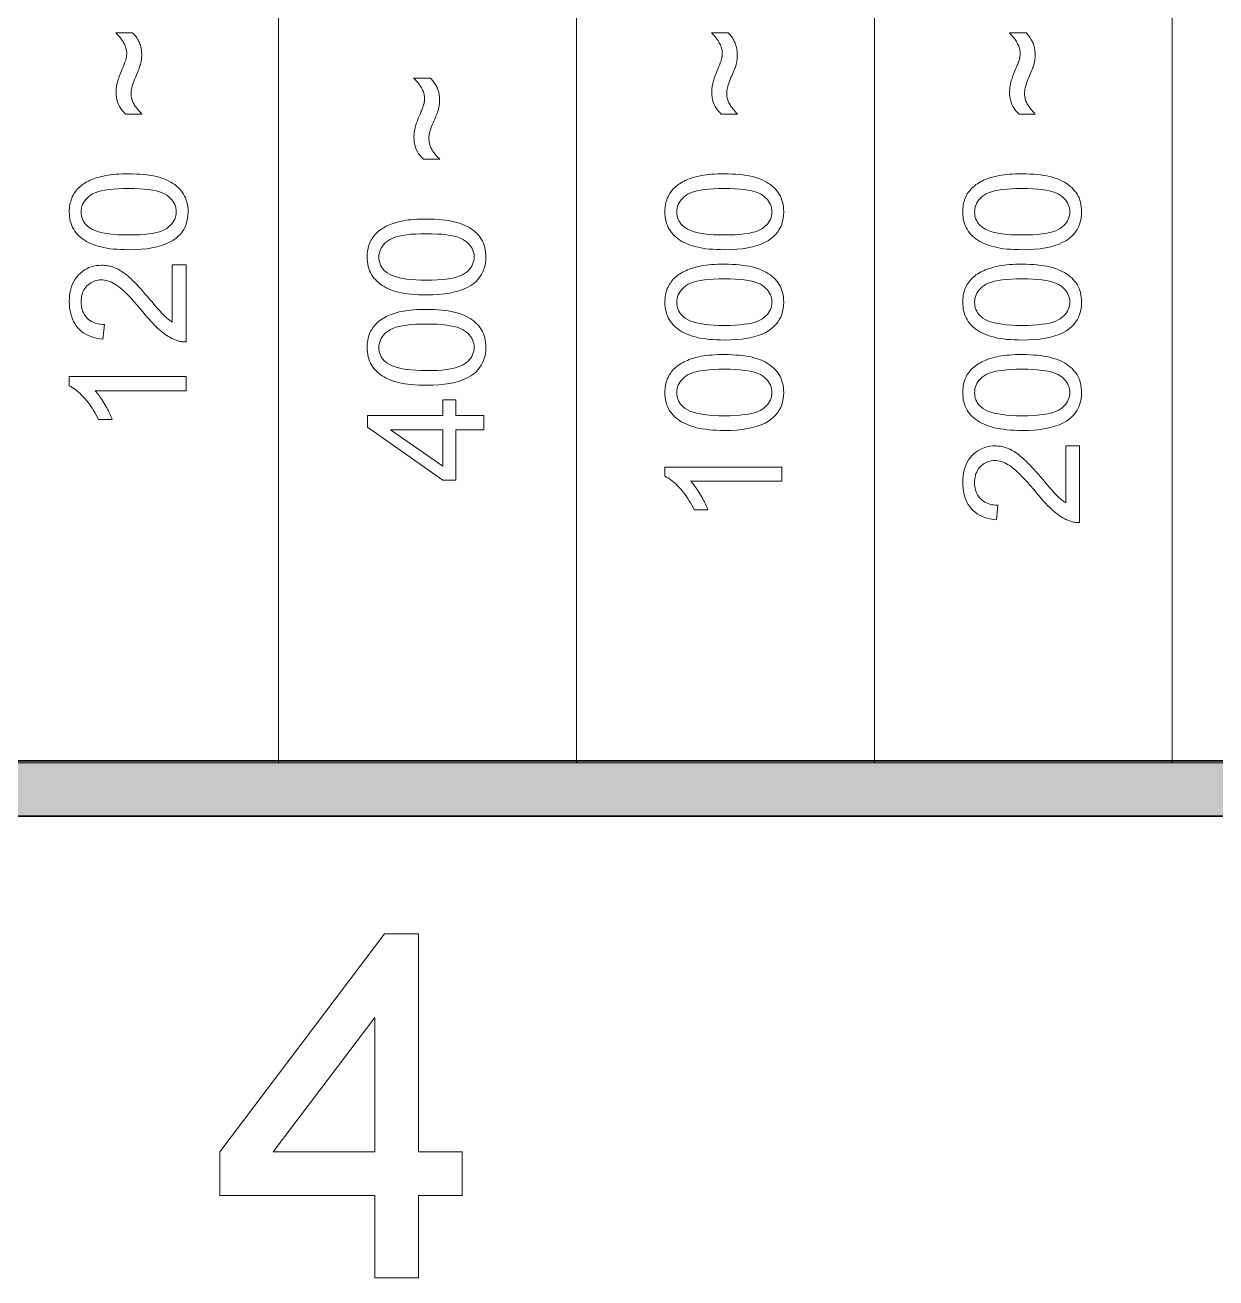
# Model space of a CAD drawing. Extents: x 23 to 417, y 3 to 294.
# Drawn here: x 192.73 to 202.97, y 5.79 to 16.56 of the extents above; entities that cross this region are included whole.
import ezdxf

# ---------------------------------------------------------------- set-up
doc = ezdxf.new("R2010")
doc.units = 0

msp = doc.modelspace()

# ---------------------------------------------------------------- linework, layer by layer
at = {"color": 7, "lineweight": 13}
for p, q in [((194.913, 10.22), (194.913, 50.22)), ((197.474, 10.22), (197.474, 50.22)), ((200.035, 10.22), (200.035, 50.22)), ((202.595, 10.22), (202.595, 50.22)), ((176.428, 10.22), (230.763, 10.22))]:
    msp.add_line(p, q, dxfattribs=at)
at = {"color": 7, "lineweight": 35}
for p, q in [((30.237, 10.238), (409.763, 10.238)), ((410.237, 9.762), (29.763, 9.762))]:
    msp.add_line(p, q, dxfattribs=at)
at = {"color": 7, "lineweight": 13}
for points in [[(193.737, 15.8), (193.597, 15.8), (193.582, 15.815), (193.568, 15.831), (193.556, 15.847), (193.545, 15.865), (193.536, 15.883), (193.529, 15.903), (193.523, 15.923), (193.519, 15.944), (193.516, 15.966), (193.516, 15.989), (193.516, 15.998), (193.516, 16.006), (193.517, 16.014), (193.517, 16.023), (193.518, 16.031), (193.52, 16.04), (193.521, 16.049), (193.523, 16.058), (193.525, 16.066), (193.527, 16.075), (193.53, 16.085), (193.533, 16.095), (193.537, 16.106), (193.541, 16.117), (193.545, 16.13), (193.55, 16.143), (193.556, 16.157), (193.562, 16.172), (193.568, 16.187), (193.575, 16.204), (193.579, 16.213), (193.582, 16.221), (193.585, 16.23), (193.588, 16.237), (193.591, 16.245), (193.594, 16.252), (193.596, 16.258), (193.598, 16.264), (193.599, 16.269), (193.601, 16.274), (193.602, 16.279), (193.603, 16.284), (193.604, 16.288), (193.605, 16.293), (193.605, 16.298), (193.606, 16.303), (193.606, 16.307), (193.607, 16.312), (193.607, 16.317), (193.607, 16.322), (193.607, 16.331), (193.606, 16.339), (193.605, 16.348), (193.603, 16.358), (193.6, 16.367), (193.597, 16.376), (193.594, 16.385), (193.59, 16.395), (193.585, 16.404), (193.58, 16.413), (193.575, 16.423), (193.569, 16.432), (193.563, 16.441), (193.557, 16.45), (193.55, 16.458), (193.543, 16.466), (193.536, 16.475), (193.529, 16.482), (193.521, 16.49), (193.513, 16.498), (193.658, 16.498), (193.666, 16.489), (193.674, 16.48), (193.681, 16.471), (193.687, 16.463), (193.693, 16.454), (193.699, 16.445), (193.704, 16.436), (193.709, 16.427), (193.714, 16.418), (193.717, 16.409), (193.721, 16.4), (193.724, 16.391), (193.727, 16.381), (193.729, 16.372), (193.731, 16.362), (193.733, 16.352), (193.734, 16.341), (193.735, 16.331), (193.736, 16.32), (193.736, 16.309), (193.736, 16.301), (193.735, 16.292), (193.735, 16.284), (193.734, 16.277), (193.733, 16.269), (193.732, 16.261), (193.731, 16.253), (193.73, 16.246), (193.728, 16.238), (193.726, 16.231), (193.724, 16.223), (193.721, 16.214), (193.718, 16.204), (193.714, 16.194), (193.71, 16.182), (193.705, 16.17), (193.7, 16.157), (193.694, 16.143), (193.688, 16.128), (193.681, 16.113), (193.674, 16.097), (193.668, 16.081), (193.662, 16.066), (193.657, 16.052), (193.653, 16.038), (193.65, 16.025), (193.648, 16.013), (193.646, 16), (193.645, 15.989), (193.644, 15.978), (193.645, 15.969), (193.645, 15.961), (193.646, 15.952), (193.647, 15.944), (193.649, 15.935), (193.651, 15.927), (193.654, 15.919), (193.656, 15.911), (193.66, 15.903), (193.663, 15.896), (193.667, 15.888), (193.672, 15.879), (193.678, 15.871), (193.684, 15.862), (193.691, 15.852), (193.699, 15.843), (193.707, 15.832), (193.717, 15.822), (193.727, 15.811)], [(198.859, 15.8), (198.719, 15.8), (198.703, 15.815), (198.689, 15.831), (198.677, 15.847), (198.666, 15.865), (198.657, 15.883), (198.65, 15.903), (198.644, 15.923), (198.64, 15.944), (198.638, 15.966), (198.637, 15.989), (198.637, 15.998), (198.637, 16.006), (198.638, 16.014), (198.639, 16.023), (198.64, 16.031), (198.641, 16.04), (198.643, 16.049), (198.645, 16.058), (198.647, 16.066), (198.649, 16.075), (198.651, 16.085), (198.655, 16.095), (198.658, 16.106), (198.662, 16.117), (198.667, 16.13), (198.672, 16.143), (198.677, 16.157), (198.683, 16.172), (198.689, 16.187), (198.696, 16.204), (198.7, 16.213), (198.704, 16.221), (198.707, 16.23), (198.71, 16.237), (198.713, 16.245), (198.715, 16.252), (198.717, 16.258), (198.719, 16.264), (198.721, 16.269), (198.722, 16.274), (198.723, 16.279), (198.724, 16.284), (198.725, 16.288), (198.726, 16.293), (198.727, 16.298), (198.727, 16.303), (198.728, 16.307), (198.728, 16.312), (198.728, 16.317), (198.728, 16.322), (198.728, 16.331), (198.727, 16.339), (198.726, 16.348), (198.724, 16.358), (198.722, 16.367), (198.719, 16.376), (198.715, 16.385), (198.711, 16.395), (198.707, 16.404), (198.702, 16.413), (198.696, 16.423), (198.691, 16.432), (198.685, 16.441), (198.678, 16.45), (198.672, 16.458), (198.665, 16.466), (198.658, 16.475), (198.65, 16.482), (198.643, 16.49), (198.635, 16.498), (198.779, 16.498), (198.787, 16.489), (198.795, 16.48), (198.802, 16.471), (198.809, 16.463), (198.815, 16.454), (198.82, 16.445), (198.826, 16.436), (198.831, 16.427), (198.835, 16.418), (198.839, 16.409), (198.842, 16.4), (198.845, 16.391), (198.848, 16.381), (198.851, 16.372), (198.853, 16.362), (198.854, 16.352), (198.856, 16.341), (198.857, 16.331), (198.857, 16.32), (198.857, 16.309), (198.857, 16.301), (198.857, 16.292), (198.856, 16.284), (198.856, 16.277), (198.855, 16.269), (198.854, 16.261), (198.853, 16.253), (198.851, 16.246), (198.85, 16.238), (198.848, 16.231), (198.846, 16.223), (198.843, 16.214), (198.84, 16.204), (198.836, 16.194), (198.831, 16.182), (198.827, 16.17), (198.821, 16.157), (198.815, 16.143), (198.809, 16.128), (198.802, 16.113), (198.795, 16.097), (198.789, 16.081), (198.784, 16.066), (198.779, 16.052), (198.775, 16.038), (198.772, 16.025), (198.769, 16.013), (198.767, 16), (198.766, 15.989), (198.766, 15.978), (198.766, 15.969), (198.767, 15.961), (198.768, 15.952), (198.769, 15.944), (198.771, 15.935), (198.773, 15.927), (198.775, 15.919), (198.778, 15.911), (198.781, 15.903), (198.785, 15.896), (198.789, 15.888), (198.794, 15.879), (198.799, 15.871), (198.805, 15.862), (198.812, 15.852), (198.82, 15.843), (198.829, 15.832), (198.838, 15.822), (198.848, 15.811)], [(201.419, 15.8), (201.279, 15.8), (201.264, 15.815), (201.25, 15.831), (201.238, 15.847), (201.227, 15.865), (201.218, 15.883), (201.211, 15.903), (201.205, 15.923), (201.201, 15.944), (201.198, 15.966), (201.198, 15.989), (201.198, 15.998), (201.198, 16.006), (201.199, 16.014), (201.2, 16.023), (201.201, 16.031), (201.202, 16.04), (201.203, 16.049), (201.205, 16.058), (201.207, 16.066), (201.21, 16.075), (201.212, 16.085), (201.215, 16.095), (201.219, 16.106), (201.223, 16.117), (201.227, 16.13), (201.232, 16.143), (201.238, 16.157), (201.244, 16.172), (201.25, 16.187), (201.257, 16.204), (201.261, 16.213), (201.264, 16.221), (201.268, 16.23), (201.271, 16.237), (201.273, 16.245), (201.276, 16.252), (201.278, 16.258), (201.28, 16.264), (201.282, 16.269), (201.283, 16.274), (201.284, 16.279), (201.285, 16.284), (201.286, 16.288), (201.287, 16.293), (201.287, 16.298), (201.288, 16.303), (201.288, 16.307), (201.289, 16.312), (201.289, 16.317), (201.289, 16.322), (201.289, 16.331), (201.288, 16.339), (201.287, 16.348), (201.285, 16.358), (201.282, 16.367), (201.279, 16.376), (201.276, 16.385), (201.272, 16.395), (201.267, 16.404), (201.262, 16.413), (201.257, 16.423), (201.251, 16.432), (201.245, 16.441), (201.239, 16.45), (201.232, 16.458), (201.226, 16.466), (201.218, 16.475), (201.211, 16.482), (201.203, 16.49), (201.196, 16.498), (201.34, 16.498), (201.348, 16.489), (201.356, 16.48), (201.363, 16.471), (201.369, 16.463), (201.375, 16.454), (201.381, 16.445), (201.386, 16.436), (201.391, 16.427), (201.396, 16.418), (201.4, 16.409), (201.403, 16.4), (201.406, 16.391), (201.409, 16.381), (201.411, 16.372), (201.413, 16.362), (201.415, 16.352), (201.416, 16.341), (201.417, 16.331), (201.418, 16.32), (201.418, 16.309), (201.418, 16.301), (201.418, 16.292), (201.417, 16.284), (201.416, 16.277), (201.416, 16.269), (201.415, 16.261), (201.413, 16.253), (201.412, 16.246), (201.41, 16.238), (201.408, 16.231), (201.406, 16.223), (201.404, 16.214), (201.4, 16.204), (201.396, 16.194), (201.392, 16.182), (201.387, 16.17), (201.382, 16.157), (201.376, 16.143), (201.37, 16.128), (201.363, 16.113), (201.356, 16.097), (201.35, 16.081), (201.344, 16.066), (201.34, 16.052), (201.336, 16.038), (201.332, 16.025), (201.33, 16.013), (201.328, 16), (201.327, 15.989), (201.327, 15.978), (201.327, 15.969), (201.327, 15.961), (201.328, 15.952), (201.33, 15.944), (201.331, 15.935), (201.333, 15.927), (201.336, 15.919), (201.339, 15.911), (201.342, 15.903), (201.345, 15.896), (201.349, 15.888), (201.354, 15.879), (201.36, 15.871), (201.366, 15.862), (201.373, 15.852), (201.381, 15.843), (201.389, 15.832), (201.399, 15.822), (201.409, 15.811)], [(196.298, 15.411), (196.158, 15.411), (196.143, 15.426), (196.129, 15.442), (196.116, 15.459), (196.106, 15.476), (196.097, 15.495), (196.089, 15.514), (196.084, 15.535), (196.079, 15.556), (196.077, 15.578), (196.076, 15.601), (196.076, 15.609), (196.077, 15.617), (196.077, 15.626), (196.078, 15.634), (196.079, 15.643), (196.081, 15.652), (196.082, 15.66), (196.084, 15.669), (196.086, 15.678), (196.088, 15.687), (196.091, 15.696), (196.094, 15.706), (196.097, 15.717), (196.101, 15.729), (196.106, 15.741), (196.111, 15.755), (196.116, 15.769), (196.122, 15.783), (196.129, 15.799), (196.136, 15.815), (196.139, 15.824), (196.143, 15.833), (196.146, 15.841), (196.149, 15.849), (196.152, 15.856), (196.154, 15.863), (196.157, 15.869), (196.158, 15.875), (196.16, 15.881), (196.161, 15.886), (196.163, 15.89), (196.164, 15.895), (196.165, 15.9), (196.165, 15.905), (196.166, 15.909), (196.167, 15.914), (196.167, 15.919), (196.167, 15.924), (196.168, 15.928), (196.168, 15.933), (196.167, 15.942), (196.167, 15.951), (196.165, 15.96), (196.163, 15.969), (196.161, 15.978), (196.158, 15.987), (196.155, 15.997), (196.151, 16.006), (196.146, 16.015), (196.141, 16.025), (196.136, 16.034), (196.13, 16.043), (196.124, 16.052), (196.118, 16.061), (196.111, 16.07), (196.104, 16.078), (196.097, 16.086), (196.09, 16.094), (196.082, 16.102), (196.074, 16.109), (196.219, 16.109), (196.227, 16.1), (196.234, 16.092), (196.241, 16.083), (196.248, 16.074), (196.254, 16.065), (196.26, 16.056), (196.265, 16.048), (196.27, 16.039), (196.274, 16.03), (196.278, 16.021), (196.282, 16.012), (196.285, 16.002), (196.288, 15.993), (196.29, 15.983), (196.292, 15.973), (196.294, 15.963), (196.295, 15.953), (196.296, 15.942), (196.296, 15.931), (196.297, 15.92), (196.296, 15.912), (196.296, 15.904), (196.296, 15.896), (196.295, 15.888), (196.294, 15.88), (196.293, 15.872), (196.292, 15.865), (196.29, 15.857), (196.289, 15.85), (196.287, 15.842), (196.285, 15.834), (196.282, 15.825), (196.279, 15.816), (196.275, 15.805), (196.271, 15.794), (196.266, 15.782), (196.261, 15.769), (196.255, 15.755), (196.248, 15.74), (196.241, 15.724), (196.234, 15.708), (196.228, 15.693), (196.223, 15.678), (196.218, 15.664), (196.214, 15.65), (196.211, 15.637), (196.208, 15.624), (196.207, 15.612), (196.205, 15.6), (196.205, 15.589), (196.205, 15.581), (196.206, 15.572), (196.207, 15.564), (196.208, 15.555), (196.21, 15.547), (196.212, 15.539), (196.214, 15.531), (196.217, 15.523), (196.22, 15.515), (196.224, 15.507), (196.228, 15.499), (196.233, 15.491), (196.238, 15.482), (196.245, 15.473), (196.252, 15.464), (196.26, 15.454), (196.268, 15.444), (196.277, 15.433), (196.287, 15.423)], [(193.624, 14.633), (193.589, 14.634), (193.556, 14.635), (193.524, 14.637), (193.493, 14.639), (193.464, 14.642), (193.436, 14.646), (193.41, 14.651), (193.385, 14.657), (193.361, 14.663), (193.338, 14.67), (193.317, 14.677), (193.297, 14.686), (193.278, 14.695), (193.26, 14.705), (193.243, 14.715), (193.227, 14.726), (193.211, 14.738), (193.197, 14.751), (193.184, 14.764), (193.172, 14.778), (193.161, 14.793), (193.151, 14.809), (193.142, 14.825), (193.134, 14.842), (193.128, 14.86), (193.122, 14.878), (193.118, 14.897), (193.115, 14.917), (193.114, 14.938), (193.113, 14.959), (193.113, 14.975), (193.114, 14.991), (193.116, 15.006), (193.118, 15.021), (193.121, 15.035), (193.125, 15.049), (193.129, 15.062), (193.134, 15.076), (193.139, 15.088), (193.145, 15.101), (193.152, 15.113), (193.16, 15.124), (193.167, 15.135), (193.176, 15.146), (193.185, 15.156), (193.195, 15.166), (193.205, 15.175), (193.216, 15.184), (193.227, 15.193), (193.239, 15.201), (193.251, 15.209), (193.264, 15.216), (193.278, 15.223), (193.292, 15.23), (193.307, 15.236), (193.322, 15.242), (193.337, 15.248), (193.354, 15.253), (193.37, 15.258), (193.388, 15.263), (193.406, 15.267), (193.425, 15.271), (193.446, 15.274), (193.467, 15.277), (193.491, 15.28), (193.515, 15.282), (193.54, 15.283), (193.567, 15.285), (193.595, 15.285), (193.624, 15.285), (193.658, 15.285), (193.692, 15.284), (193.723, 15.282), (193.754, 15.28), (193.783, 15.276), (193.811, 15.272), (193.837, 15.268), (193.862, 15.262), (193.886, 15.256), (193.908, 15.249), (193.929, 15.242), (193.949, 15.233), (193.969, 15.224), (193.987, 15.215), (194.004, 15.204), (194.02, 15.193), (194.035, 15.181), (194.05, 15.169), (194.063, 15.155), (194.075, 15.141), (194.086, 15.126), (194.096, 15.111), (194.105, 15.095), (194.113, 15.078), (194.119, 15.06), (194.125, 15.041), (194.129, 15.022), (194.132, 15.002), (194.134, 14.981), (194.134, 14.959), (194.133, 14.931), (194.13, 14.904), (194.125, 14.878), (194.118, 14.854), (194.108, 14.83), (194.097, 14.808), (194.083, 14.787), (194.068, 14.768), (194.05, 14.749), (194.031, 14.732), (194.004, 14.713), (193.974, 14.697), (193.941, 14.682), (193.906, 14.669), (193.866, 14.658), (193.824, 14.649), (193.779, 14.642), (193.73, 14.637), (193.679, 14.634)], [(198.745, 14.633), (198.711, 14.634), (198.677, 14.635), (198.645, 14.637), (198.615, 14.639), (198.585, 14.642), (198.557, 14.646), (198.531, 14.651), (198.506, 14.657), (198.482, 14.663), (198.46, 14.67), (198.439, 14.677), (198.419, 14.686), (198.399, 14.695), (198.381, 14.705), (198.364, 14.715), (198.348, 14.726), (198.333, 14.738), (198.319, 14.751), (198.305, 14.764), (198.293, 14.778), (198.282, 14.793), (198.272, 14.809), (198.263, 14.825), (198.256, 14.842), (198.249, 14.86), (198.244, 14.878), (198.24, 14.897), (198.237, 14.917), (198.235, 14.938), (198.234, 14.959), (198.235, 14.975), (198.236, 14.991), (198.237, 15.006), (198.24, 15.021), (198.243, 15.035), (198.246, 15.049), (198.25, 15.062), (198.255, 15.076), (198.261, 15.088), (198.267, 15.101), (198.274, 15.113), (198.281, 15.124), (198.289, 15.135), (198.297, 15.146), (198.306, 15.156), (198.316, 15.166), (198.326, 15.175), (198.337, 15.184), (198.348, 15.193), (198.36, 15.201), (198.373, 15.209), (198.386, 15.216), (198.399, 15.223), (198.413, 15.23), (198.428, 15.236), (198.443, 15.242), (198.459, 15.248), (198.475, 15.253), (198.492, 15.258), (198.509, 15.263), (198.527, 15.267), (198.547, 15.271), (198.567, 15.274), (198.589, 15.277), (198.612, 15.28), (198.636, 15.282), (198.662, 15.283), (198.688, 15.285), (198.716, 15.285), (198.745, 15.285), (198.78, 15.285), (198.813, 15.284), (198.845, 15.282), (198.875, 15.28), (198.904, 15.276), (198.932, 15.272), (198.959, 15.268), (198.984, 15.262), (199.007, 15.256), (199.029, 15.249), (199.051, 15.242), (199.071, 15.233), (199.09, 15.224), (199.108, 15.215), (199.125, 15.204), (199.142, 15.193), (199.157, 15.181), (199.171, 15.169), (199.184, 15.155), (199.197, 15.141), (199.208, 15.126), (199.218, 15.111), (199.227, 15.095), (199.234, 15.078), (199.241, 15.06), (199.246, 15.041), (199.25, 15.022), (199.253, 15.002), (199.255, 14.981), (199.256, 14.959), (199.255, 14.931), (199.251, 14.904), (199.246, 14.878), (199.239, 14.854), (199.23, 14.83), (199.218, 14.808), (199.205, 14.787), (199.189, 14.768), (199.172, 14.749), (199.152, 14.732), (199.125, 14.713), (199.096, 14.697), (199.063, 14.682), (199.027, 14.669), (198.988, 14.658), (198.946, 14.649), (198.9, 14.642), (198.852, 14.637), (198.8, 14.634)], [(201.306, 14.633), (201.271, 14.634), (201.238, 14.635), (201.206, 14.637), (201.175, 14.639), (201.146, 14.642), (201.118, 14.646), (201.092, 14.651), (201.067, 14.657), (201.043, 14.663), (201.021, 14.67), (200.999, 14.677), (200.979, 14.686), (200.96, 14.695), (200.942, 14.705), (200.925, 14.715), (200.909, 14.726), (200.893, 14.738), (200.879, 14.751), (200.866, 14.764), (200.854, 14.778), (200.843, 14.793), (200.833, 14.809), (200.824, 14.825), (200.816, 14.842), (200.81, 14.86), (200.805, 14.878), (200.8, 14.897), (200.798, 14.917), (200.796, 14.938), (200.795, 14.959), (200.795, 14.975), (200.796, 14.991), (200.798, 15.006), (200.8, 15.021), (200.803, 15.035), (200.807, 15.049), (200.811, 15.062), (200.816, 15.076), (200.821, 15.088), (200.828, 15.101), (200.834, 15.113), (200.842, 15.124), (200.85, 15.135), (200.858, 15.146), (200.867, 15.156), (200.877, 15.166), (200.887, 15.175), (200.898, 15.184), (200.909, 15.193), (200.921, 15.201), (200.933, 15.209), (200.947, 15.216), (200.96, 15.223), (200.974, 15.23), (200.989, 15.236), (201.004, 15.242), (201.02, 15.248), (201.036, 15.253), (201.052, 15.258), (201.07, 15.263), (201.088, 15.267), (201.107, 15.271), (201.128, 15.274), (201.15, 15.277), (201.173, 15.28), (201.197, 15.282), (201.222, 15.283), (201.249, 15.285), (201.277, 15.285), (201.306, 15.285), (201.341, 15.285), (201.374, 15.284), (201.406, 15.282), (201.436, 15.28), (201.465, 15.276), (201.493, 15.272), (201.519, 15.268), (201.544, 15.262), (201.568, 15.256), (201.59, 15.249), (201.611, 15.242), (201.631, 15.233), (201.651, 15.224), (201.669, 15.215), (201.686, 15.204), (201.702, 15.193), (201.717, 15.181), (201.732, 15.169), (201.745, 15.155), (201.757, 15.141), (201.769, 15.126), (201.779, 15.111), (201.787, 15.095), (201.795, 15.078), (201.802, 15.06), (201.807, 15.041), (201.811, 15.022), (201.814, 15.002), (201.816, 14.981), (201.816, 14.959), (201.815, 14.931), (201.812, 14.904), (201.807, 14.878), (201.8, 14.854), (201.79, 14.83), (201.779, 14.808), (201.766, 14.787), (201.75, 14.768), (201.732, 14.749), (201.713, 14.732), (201.686, 14.713), (201.656, 14.697), (201.624, 14.682), (201.588, 14.669), (201.549, 14.658), (201.506, 14.649), (201.461, 14.642), (201.412, 14.637), (201.361, 14.634)], [(193.624, 14.76), (193.672, 14.76), (193.716, 14.762), (193.757, 14.765), (193.795, 14.769), (193.829, 14.774), (193.86, 14.78), (193.888, 14.788), (193.913, 14.796), (193.934, 14.806), (193.952, 14.817), (193.967, 14.829), (193.981, 14.841), (193.993, 14.854), (194.004, 14.868), (194.013, 14.882), (194.02, 14.896), (194.026, 14.911), (194.03, 14.927), (194.032, 14.943), (194.033, 14.959), (194.032, 14.976), (194.03, 14.992), (194.026, 15.008), (194.02, 15.023), (194.013, 15.037), (194.004, 15.051), (193.993, 15.065), (193.981, 15.077), (193.967, 15.09), (193.951, 15.102), (193.933, 15.113), (193.912, 15.122), (193.888, 15.131), (193.86, 15.139), (193.829, 15.145), (193.794, 15.15), (193.757, 15.154), (193.716, 15.157), (193.671, 15.159), (193.624, 15.159), (193.576, 15.159), (193.532, 15.157), (193.491, 15.154), (193.453, 15.15), (193.418, 15.145), (193.387, 15.139), (193.359, 15.131), (193.335, 15.122), (193.314, 15.113), (193.296, 15.102), (193.28, 15.09), (193.267, 15.077), (193.254, 15.064), (193.244, 15.051), (193.235, 15.037), (193.228, 15.022), (193.222, 15.007), (193.218, 14.991), (193.215, 14.975), (193.215, 14.958), (193.215, 14.941), (193.218, 14.926), (193.221, 14.91), (193.226, 14.896), (193.233, 14.882), (193.24, 14.869), (193.25, 14.856), (193.261, 14.845), (193.273, 14.833), (193.286, 14.823), (193.306, 14.811), (193.329, 14.8), (193.355, 14.791), (193.384, 14.782), (193.416, 14.775), (193.452, 14.77), (193.49, 14.765), (193.532, 14.762), (193.576, 14.76)], [(198.745, 14.76), (198.793, 14.76), (198.837, 14.762), (198.878, 14.765), (198.916, 14.769), (198.95, 14.774), (198.982, 14.78), (199.009, 14.788), (199.034, 14.796), (199.055, 14.806), (199.073, 14.817), (199.089, 14.829), (199.102, 14.841), (199.115, 14.854), (199.125, 14.868), (199.134, 14.882), (199.142, 14.896), (199.147, 14.911), (199.151, 14.927), (199.154, 14.943), (199.155, 14.959), (199.154, 14.976), (199.151, 14.992), (199.147, 15.008), (199.142, 15.023), (199.134, 15.037), (199.125, 15.051), (199.115, 15.065), (199.102, 15.077), (199.088, 15.09), (199.073, 15.102), (199.055, 15.113), (199.034, 15.122), (199.009, 15.131), (198.981, 15.139), (198.95, 15.145), (198.916, 15.15), (198.878, 15.154), (198.837, 15.157), (198.793, 15.159), (198.745, 15.159), (198.698, 15.159), (198.653, 15.157), (198.612, 15.154), (198.574, 15.15), (198.54, 15.145), (198.509, 15.139), (198.481, 15.131), (198.456, 15.122), (198.435, 15.113), (198.417, 15.102), (198.402, 15.09), (198.388, 15.077), (198.376, 15.064), (198.365, 15.051), (198.356, 15.037), (198.349, 15.022), (198.343, 15.007), (198.339, 14.991), (198.337, 14.975), (198.336, 14.958), (198.337, 14.941), (198.339, 14.926), (198.343, 14.91), (198.348, 14.896), (198.354, 14.882), (198.362, 14.869), (198.371, 14.856), (198.382, 14.845), (198.394, 14.833), (198.408, 14.823), (198.428, 14.811), (198.45, 14.8), (198.477, 14.791), (198.506, 14.782), (198.538, 14.775), (198.573, 14.77), (198.612, 14.765), (198.653, 14.762), (198.698, 14.76)], [(201.306, 14.76), (201.354, 14.76), (201.398, 14.762), (201.439, 14.765), (201.477, 14.769), (201.511, 14.774), (201.542, 14.78), (201.57, 14.788), (201.595, 14.796), (201.616, 14.806), (201.634, 14.817), (201.649, 14.829), (201.663, 14.841), (201.675, 14.854), (201.686, 14.868), (201.695, 14.882), (201.702, 14.896), (201.708, 14.911), (201.712, 14.927), (201.715, 14.943), (201.715, 14.959), (201.715, 14.976), (201.712, 14.992), (201.708, 15.008), (201.702, 15.023), (201.695, 15.037), (201.686, 15.051), (201.675, 15.065), (201.663, 15.077), (201.649, 15.09), (201.633, 15.102), (201.615, 15.113), (201.594, 15.122), (201.57, 15.131), (201.542, 15.139), (201.511, 15.145), (201.476, 15.15), (201.439, 15.154), (201.398, 15.157), (201.354, 15.159), (201.306, 15.159), (201.258, 15.159), (201.214, 15.157), (201.173, 15.154), (201.135, 15.15), (201.101, 15.145), (201.069, 15.139), (201.042, 15.131), (201.017, 15.122), (200.996, 15.113), (200.978, 15.102), (200.963, 15.09), (200.949, 15.077), (200.937, 15.064), (200.926, 15.051), (200.917, 15.037), (200.91, 15.022), (200.904, 15.007), (200.9, 14.991), (200.898, 14.975), (200.897, 14.958), (200.898, 14.941), (200.9, 14.926), (200.903, 14.91), (200.908, 14.896), (200.915, 14.882), (200.923, 14.869), (200.932, 14.856), (200.943, 14.845), (200.955, 14.833), (200.968, 14.823), (200.988, 14.811), (201.011, 14.8), (201.037, 14.791), (201.066, 14.782), (201.099, 14.775), (201.134, 14.77), (201.172, 14.765), (201.214, 14.762), (201.258, 14.76)], [(196.185, 14.245), (196.15, 14.245), (196.116, 14.246), (196.084, 14.248), (196.054, 14.251), (196.025, 14.254), (195.997, 14.258), (195.97, 14.263), (195.945, 14.268), (195.922, 14.274), (195.899, 14.281), (195.878, 14.289), (195.858, 14.297), (195.839, 14.306), (195.821, 14.316), (195.803, 14.327), (195.787, 14.338), (195.772, 14.35), (195.758, 14.362), (195.745, 14.376), (195.732, 14.39), (195.721, 14.405), (195.711, 14.42), (195.702, 14.436), (195.695, 14.453), (195.688, 14.471), (195.683, 14.49), (195.679, 14.509), (195.676, 14.529), (195.674, 14.549), (195.674, 14.571), (195.674, 14.587), (195.675, 14.602), (195.677, 14.617), (195.679, 14.632), (195.682, 14.646), (195.685, 14.66), (195.69, 14.674), (195.694, 14.687), (195.7, 14.7), (195.706, 14.712), (195.713, 14.724), (195.72, 14.736), (195.728, 14.747), (195.737, 14.757), (195.746, 14.768), (195.755, 14.777), (195.766, 14.787), (195.776, 14.796), (195.788, 14.804), (195.8, 14.812), (195.812, 14.82), (195.825, 14.828), (195.839, 14.835), (195.853, 14.841), (195.867, 14.848), (195.882, 14.854), (195.898, 14.859), (195.914, 14.865), (195.931, 14.87), (195.948, 14.874), (195.966, 14.879), (195.986, 14.883), (196.006, 14.886), (196.028, 14.889), (196.051, 14.891), (196.075, 14.893), (196.101, 14.895), (196.128, 14.896), (196.156, 14.897), (196.185, 14.897), (196.219, 14.897), (196.252, 14.896), (196.284, 14.894), (196.315, 14.891), (196.344, 14.888), (196.371, 14.884), (196.398, 14.879), (196.423, 14.874), (196.446, 14.868), (196.469, 14.861), (196.49, 14.853), (196.51, 14.845), (196.529, 14.836), (196.547, 14.826), (196.565, 14.816), (196.581, 14.805), (196.596, 14.793), (196.61, 14.78), (196.624, 14.767), (196.636, 14.753), (196.647, 14.738), (196.657, 14.722), (196.666, 14.706), (196.674, 14.689), (196.68, 14.671), (196.685, 14.653), (196.69, 14.633), (196.693, 14.613), (196.694, 14.593), (196.695, 14.571), (196.694, 14.543), (196.691, 14.516), (196.686, 14.49), (196.678, 14.465), (196.669, 14.442), (196.658, 14.42), (196.644, 14.399), (196.629, 14.379), (196.611, 14.361), (196.591, 14.344), (196.565, 14.325), (196.535, 14.308), (196.502, 14.293), (196.466, 14.28), (196.427, 14.27), (196.385, 14.261), (196.34, 14.254), (196.291, 14.249), (196.239, 14.246)], [(196.185, 14.371), (196.232, 14.372), (196.277, 14.373), (196.318, 14.376), (196.355, 14.38), (196.39, 14.385), (196.421, 14.392), (196.449, 14.399), (196.473, 14.408), (196.494, 14.418), (196.512, 14.429), (196.528, 14.441), (196.542, 14.453), (196.554, 14.466), (196.565, 14.479), (196.574, 14.493), (196.581, 14.508), (196.587, 14.523), (196.591, 14.538), (196.593, 14.554), (196.594, 14.571), (196.593, 14.588), (196.591, 14.604), (196.587, 14.619), (196.581, 14.634), (196.573, 14.649), (196.564, 14.663), (196.554, 14.676), (196.542, 14.689), (196.528, 14.701), (196.512, 14.713), (196.494, 14.724), (196.473, 14.734), (196.448, 14.743), (196.42, 14.75), (196.389, 14.756), (196.355, 14.762), (196.317, 14.766), (196.276, 14.768), (196.232, 14.77), (196.185, 14.771), (196.137, 14.77), (196.093, 14.768), (196.051, 14.766), (196.014, 14.762), (195.979, 14.756), (195.948, 14.75), (195.92, 14.743), (195.896, 14.734), (195.874, 14.724), (195.857, 14.713), (195.841, 14.701), (195.827, 14.689), (195.815, 14.676), (195.805, 14.663), (195.796, 14.648), (195.788, 14.634), (195.783, 14.619), (195.779, 14.603), (195.776, 14.586), (195.775, 14.57), (195.776, 14.553), (195.778, 14.537), (195.782, 14.522), (195.787, 14.507), (195.793, 14.494), (195.801, 14.48), (195.81, 14.468), (195.821, 14.456), (195.833, 14.445), (195.847, 14.435), (195.867, 14.422), (195.89, 14.412), (195.916, 14.402), (195.945, 14.394), (195.977, 14.387), (196.012, 14.381), (196.051, 14.377), (196.092, 14.374), (196.137, 14.372)], [(193.999, 14.502), (194.117, 14.502), (194.117, 13.841), (194.108, 13.841), (194.1, 13.841), (194.091, 13.841), (194.082, 13.842), (194.074, 13.844), (194.065, 13.845), (194.057, 13.847), (194.048, 13.849), (194.04, 13.852), (194.032, 13.855), (194.018, 13.86), (194.005, 13.866), (193.992, 13.873), (193.978, 13.88), (193.965, 13.888), (193.952, 13.896), (193.938, 13.905), (193.925, 13.915), (193.912, 13.925), (193.899, 13.936), (193.886, 13.947), (193.872, 13.96), (193.858, 13.974), (193.843, 13.988), (193.828, 14.004), (193.813, 14.02), (193.797, 14.038), (193.781, 14.056), (193.764, 14.076), (193.747, 14.097), (193.721, 14.128), (193.696, 14.157), (193.672, 14.185), (193.649, 14.21), (193.628, 14.233), (193.607, 14.254), (193.587, 14.273), (193.569, 14.29), (193.552, 14.304), (193.536, 14.317), (193.52, 14.328), (193.505, 14.337), (193.49, 14.346), (193.475, 14.354), (193.46, 14.36), (193.445, 14.365), (193.43, 14.369), (193.416, 14.372), (193.402, 14.374), (193.388, 14.374), (193.374, 14.374), (193.36, 14.372), (193.346, 14.369), (193.333, 14.366), (193.321, 14.361), (193.309, 14.355), (193.297, 14.349), (193.286, 14.341), (193.275, 14.332), (193.265, 14.322), (193.255, 14.311), (193.247, 14.3), (193.239, 14.288), (193.233, 14.275), (193.227, 14.262), (193.223, 14.248), (193.219, 14.233), (193.217, 14.218), (193.215, 14.202), (193.215, 14.186), (193.215, 14.168), (193.217, 14.152), (193.219, 14.136), (193.223, 14.121), (193.228, 14.106), (193.234, 14.092), (193.241, 14.079), (193.249, 14.067), (193.258, 14.055), (193.268, 14.044), (193.279, 14.034), (193.291, 14.025), (193.303, 14.017), (193.317, 14.01), (193.331, 14.004), (193.346, 13.999), (193.362, 13.995), (193.379, 13.992), (193.397, 13.991), (193.415, 13.99), (193.402, 13.864), (193.375, 13.867), (193.348, 13.872), (193.324, 13.878), (193.3, 13.886), (193.278, 13.895), (193.257, 13.905), (193.238, 13.917), (193.219, 13.93), (193.203, 13.945), (193.187, 13.961), (193.173, 13.979), (193.16, 13.998), (193.149, 14.017), (193.14, 14.038), (193.132, 14.061), (193.125, 14.084), (193.12, 14.108), (193.116, 14.134), (193.114, 14.161), (193.113, 14.189), (193.114, 14.217), (193.116, 14.244), (193.12, 14.27), (193.126, 14.294), (193.133, 14.318), (193.142, 14.34), (193.152, 14.361), (193.164, 14.38), (193.178, 14.399), (193.193, 14.416), (193.209, 14.432), (193.226, 14.447), (193.244, 14.459), (193.263, 14.47), (193.282, 14.479), (193.302, 14.487), (193.323, 14.493), (193.345, 14.497), (193.367, 14.499), (193.391, 14.5), (193.403, 14.5), (193.415, 14.499), (193.427, 14.498), (193.438, 14.496), (193.45, 14.494), (193.462, 14.491), (193.474, 14.488), (193.485, 14.485), (193.497, 14.48), (193.509, 14.476), (193.52, 14.471), (193.532, 14.465), (193.544, 14.458), (193.556, 14.451), (193.568, 14.443), (193.58, 14.435), (193.593, 14.426), (193.605, 14.416), (193.618, 14.405), (193.631, 14.394), (193.644, 14.382), (193.658, 14.368), (193.674, 14.353), (193.69, 14.337), (193.707, 14.318), (193.725, 14.299), (193.744, 14.278), (193.764, 14.255), (193.785, 14.231), (193.807, 14.205), (193.825, 14.184), (193.841, 14.164), (193.857, 14.146), (193.871, 14.129), (193.885, 14.114), (193.897, 14.101), (193.907, 14.089), (193.917, 14.079), (193.925, 14.07), (193.933, 14.063), (193.939, 14.057), (193.946, 14.051), (193.952, 14.045), (193.959, 14.04), (193.966, 14.034), (193.972, 14.029), (193.979, 14.025), (193.986, 14.02), (193.992, 14.015), (193.999, 14.011)], [(198.745, 13.856), (198.711, 13.857), (198.677, 13.858), (198.645, 13.86), (198.615, 13.862), (198.585, 13.866), (198.557, 13.87), (198.531, 13.874), (198.506, 13.88), (198.482, 13.886), (198.46, 13.893), (198.439, 13.901), (198.419, 13.909), (198.399, 13.918), (198.381, 13.928), (198.364, 13.938), (198.348, 13.949), (198.333, 13.961), (198.319, 13.974), (198.305, 13.987), (198.293, 14.001), (198.282, 14.016), (198.272, 14.032), (198.263, 14.048), (198.256, 14.065), (198.249, 14.083), (198.244, 14.101), (198.24, 14.12), (198.237, 14.14), (198.235, 14.161), (198.234, 14.182), (198.235, 14.198), (198.236, 14.214), (198.237, 14.229), (198.24, 14.244), (198.243, 14.258), (198.246, 14.272), (198.25, 14.285), (198.255, 14.299), (198.261, 14.311), (198.267, 14.324), (198.274, 14.336), (198.281, 14.347), (198.289, 14.358), (198.297, 14.369), (198.306, 14.379), (198.316, 14.389), (198.326, 14.398), (198.337, 14.407), (198.348, 14.416), (198.36, 14.424), (198.373, 14.432), (198.386, 14.439), (198.399, 14.446), (198.413, 14.453), (198.428, 14.459), (198.443, 14.465), (198.459, 14.471), (198.475, 14.476), (198.492, 14.481), (198.509, 14.486), (198.527, 14.49), (198.547, 14.494), (198.567, 14.497), (198.589, 14.5), (198.612, 14.503), (198.636, 14.505), (198.662, 14.506), (198.688, 14.508), (198.716, 14.508), (198.745, 14.509), (198.78, 14.508), (198.813, 14.507), (198.845, 14.505), (198.875, 14.503), (198.904, 14.499), (198.932, 14.496), (198.959, 14.491), (198.984, 14.485), (199.007, 14.479), (199.029, 14.472), (199.051, 14.465), (199.071, 14.456), (199.09, 14.447), (199.108, 14.438), (199.125, 14.427), (199.142, 14.416), (199.157, 14.404), (199.171, 14.392), (199.184, 14.378), (199.197, 14.364), (199.208, 14.349), (199.218, 14.334), (199.227, 14.318), (199.234, 14.301), (199.241, 14.283), (199.246, 14.264), (199.25, 14.245), (199.253, 14.225), (199.255, 14.204), (199.256, 14.182), (199.255, 14.154), (199.251, 14.127), (199.246, 14.101), (199.239, 14.077), (199.23, 14.053), (199.218, 14.031), (199.205, 14.01), (199.189, 13.991), (199.172, 13.972), (199.152, 13.955), (199.125, 13.937), (199.096, 13.92), (199.063, 13.905), (199.027, 13.892), (198.988, 13.881), (198.946, 13.872), (198.9, 13.865), (198.852, 13.86), (198.8, 13.857)], [(201.306, 13.856), (201.271, 13.857), (201.238, 13.858), (201.206, 13.86), (201.175, 13.862), (201.146, 13.866), (201.118, 13.87), (201.092, 13.874), (201.067, 13.88), (201.043, 13.886), (201.021, 13.893), (200.999, 13.901), (200.979, 13.909), (200.96, 13.918), (200.942, 13.928), (200.925, 13.938), (200.909, 13.949), (200.893, 13.961), (200.879, 13.974), (200.866, 13.987), (200.854, 14.001), (200.843, 14.016), (200.833, 14.032), (200.824, 14.048), (200.816, 14.065), (200.81, 14.083), (200.805, 14.101), (200.8, 14.12), (200.798, 14.14), (200.796, 14.161), (200.795, 14.182), (200.795, 14.198), (200.796, 14.214), (200.798, 14.229), (200.8, 14.244), (200.803, 14.258), (200.807, 14.272), (200.811, 14.285), (200.816, 14.299), (200.821, 14.311), (200.828, 14.324), (200.834, 14.336), (200.842, 14.347), (200.85, 14.358), (200.858, 14.369), (200.867, 14.379), (200.877, 14.389), (200.887, 14.398), (200.898, 14.407), (200.909, 14.416), (200.921, 14.424), (200.933, 14.432), (200.947, 14.439), (200.96, 14.446), (200.974, 14.453), (200.989, 14.459), (201.004, 14.465), (201.02, 14.471), (201.036, 14.476), (201.052, 14.481), (201.07, 14.486), (201.088, 14.49), (201.107, 14.494), (201.128, 14.497), (201.15, 14.5), (201.173, 14.503), (201.197, 14.505), (201.222, 14.506), (201.249, 14.508), (201.277, 14.508), (201.306, 14.509), (201.341, 14.508), (201.374, 14.507), (201.406, 14.505), (201.436, 14.503), (201.465, 14.499), (201.493, 14.496), (201.519, 14.491), (201.544, 14.485), (201.568, 14.479), (201.59, 14.472), (201.611, 14.465), (201.631, 14.456), (201.651, 14.447), (201.669, 14.438), (201.686, 14.427), (201.702, 14.416), (201.717, 14.404), (201.732, 14.392), (201.745, 14.378), (201.757, 14.364), (201.769, 14.349), (201.779, 14.334), (201.787, 14.318), (201.795, 14.301), (201.802, 14.283), (201.807, 14.264), (201.811, 14.245), (201.814, 14.225), (201.816, 14.204), (201.816, 14.182), (201.815, 14.154), (201.812, 14.127), (201.807, 14.101), (201.8, 14.077), (201.79, 14.053), (201.779, 14.031), (201.766, 14.01), (201.75, 13.991), (201.732, 13.972), (201.713, 13.955), (201.686, 13.937), (201.656, 13.92), (201.624, 13.905), (201.588, 13.892), (201.549, 13.881), (201.506, 13.872), (201.461, 13.865), (201.412, 13.86), (201.361, 13.857)], [(198.745, 13.983), (198.793, 13.983), (198.837, 13.985), (198.878, 13.988), (198.916, 13.992), (198.95, 13.997), (198.982, 14.003), (199.009, 14.011), (199.034, 14.019), (199.055, 14.029), (199.073, 14.04), (199.089, 14.052), (199.102, 14.064), (199.115, 14.077), (199.125, 14.091), (199.134, 14.105), (199.142, 14.119), (199.147, 14.134), (199.151, 14.15), (199.154, 14.166), (199.155, 14.182), (199.154, 14.199), (199.151, 14.215), (199.147, 14.231), (199.142, 14.246), (199.134, 14.26), (199.125, 14.274), (199.115, 14.288), (199.102, 14.301), (199.088, 14.313), (199.073, 14.325), (199.055, 14.336), (199.034, 14.345), (199.009, 14.354), (198.981, 14.362), (198.95, 14.368), (198.916, 14.373), (198.878, 14.377), (198.837, 14.38), (198.793, 14.382), (198.745, 14.382), (198.698, 14.382), (198.653, 14.38), (198.612, 14.377), (198.574, 14.373), (198.54, 14.368), (198.509, 14.362), (198.481, 14.354), (198.456, 14.345), (198.435, 14.336), (198.417, 14.325), (198.402, 14.313), (198.388, 14.3), (198.376, 14.288), (198.365, 14.274), (198.356, 14.26), (198.349, 14.245), (198.343, 14.23), (198.339, 14.214), (198.337, 14.198), (198.336, 14.181), (198.337, 14.165), (198.339, 14.149), (198.343, 14.133), (198.348, 14.119), (198.354, 14.105), (198.362, 14.092), (198.371, 14.079), (198.382, 14.068), (198.394, 14.056), (198.408, 14.046), (198.428, 14.034), (198.45, 14.023), (198.477, 14.014), (198.506, 14.005), (198.538, 13.998), (198.573, 13.993), (198.612, 13.988), (198.653, 13.985), (198.698, 13.983)], [(201.306, 13.983), (201.354, 13.983), (201.398, 13.985), (201.439, 13.988), (201.477, 13.992), (201.511, 13.997), (201.542, 14.003), (201.57, 14.011), (201.595, 14.019), (201.616, 14.029), (201.634, 14.04), (201.649, 14.052), (201.663, 14.064), (201.675, 14.077), (201.686, 14.091), (201.695, 14.105), (201.702, 14.119), (201.708, 14.134), (201.712, 14.15), (201.715, 14.166), (201.715, 14.182), (201.715, 14.199), (201.712, 14.215), (201.708, 14.231), (201.702, 14.246), (201.695, 14.26), (201.686, 14.274), (201.675, 14.288), (201.663, 14.301), (201.649, 14.313), (201.633, 14.325), (201.615, 14.336), (201.594, 14.345), (201.57, 14.354), (201.542, 14.362), (201.511, 14.368), (201.476, 14.373), (201.439, 14.377), (201.398, 14.38), (201.354, 14.382), (201.306, 14.382), (201.258, 14.382), (201.214, 14.38), (201.173, 14.377), (201.135, 14.373), (201.101, 14.368), (201.069, 14.362), (201.042, 14.354), (201.017, 14.345), (200.996, 14.336), (200.978, 14.325), (200.963, 14.313), (200.949, 14.3), (200.937, 14.288), (200.926, 14.274), (200.917, 14.26), (200.91, 14.245), (200.904, 14.23), (200.9, 14.214), (200.898, 14.198), (200.897, 14.181), (200.898, 14.165), (200.9, 14.149), (200.903, 14.133), (200.908, 14.119), (200.915, 14.105), (200.923, 14.092), (200.932, 14.079), (200.943, 14.068), (200.955, 14.056), (200.968, 14.046), (200.988, 14.034), (201.011, 14.023), (201.037, 14.014), (201.066, 14.005), (201.099, 13.998), (201.134, 13.993), (201.172, 13.988), (201.214, 13.985), (201.258, 13.983)], [(196.185, 13.468), (196.15, 13.468), (196.116, 13.469), (196.084, 13.471), (196.054, 13.474), (196.025, 13.477), (195.997, 13.481), (195.97, 13.486), (195.945, 13.491), (195.922, 13.497), (195.899, 13.504), (195.878, 13.512), (195.858, 13.52), (195.839, 13.53), (195.821, 13.539), (195.803, 13.55), (195.787, 13.561), (195.772, 13.573), (195.758, 13.586), (195.745, 13.599), (195.732, 13.613), (195.721, 13.628), (195.711, 13.643), (195.702, 13.659), (195.695, 13.676), (195.688, 13.694), (195.683, 13.713), (195.679, 13.732), (195.676, 13.752), (195.674, 13.773), (195.674, 13.794), (195.674, 13.81), (195.675, 13.825), (195.677, 13.841), (195.679, 13.855), (195.682, 13.87), (195.685, 13.883), (195.69, 13.897), (195.694, 13.91), (195.7, 13.923), (195.706, 13.935), (195.713, 13.947), (195.72, 13.959), (195.728, 13.97), (195.737, 13.98), (195.746, 13.991), (195.755, 14), (195.766, 14.01), (195.776, 14.019), (195.788, 14.027), (195.8, 14.035), (195.812, 14.043), (195.825, 14.051), (195.839, 14.058), (195.853, 14.064), (195.867, 14.071), (195.882, 14.077), (195.898, 14.082), (195.914, 14.088), (195.931, 14.093), (195.948, 14.098), (195.966, 14.102), (195.986, 14.106), (196.006, 14.109), (196.028, 14.112), (196.051, 14.114), (196.075, 14.116), (196.101, 14.118), (196.128, 14.119), (196.156, 14.12), (196.185, 14.12), (196.219, 14.12), (196.252, 14.119), (196.284, 14.117), (196.315, 14.114), (196.344, 14.111), (196.371, 14.107), (196.398, 14.102), (196.423, 14.097), (196.446, 14.091), (196.469, 14.084), (196.49, 14.076), (196.51, 14.068), (196.529, 14.059), (196.547, 14.049), (196.565, 14.039), (196.581, 14.028), (196.596, 14.016), (196.61, 14.003), (196.624, 13.99), (196.636, 13.976), (196.647, 13.961), (196.657, 13.945), (196.666, 13.929), (196.674, 13.912), (196.68, 13.894), (196.685, 13.876), (196.69, 13.856), (196.693, 13.836), (196.694, 13.816), (196.695, 13.794), (196.694, 13.766), (196.691, 13.739), (196.686, 13.713), (196.678, 13.688), (196.669, 13.665), (196.658, 13.643), (196.644, 13.622), (196.629, 13.602), (196.611, 13.584), (196.591, 13.567), (196.565, 13.548), (196.535, 13.531), (196.502, 13.516), (196.466, 13.504), (196.427, 13.493), (196.385, 13.484), (196.34, 13.477), (196.291, 13.472), (196.239, 13.469)], [(196.185, 13.594), (196.232, 13.595), (196.277, 13.596), (196.318, 13.599), (196.355, 13.603), (196.39, 13.609), (196.421, 13.615), (196.449, 13.622), (196.473, 13.631), (196.494, 13.641), (196.512, 13.652), (196.528, 13.664), (196.542, 13.676), (196.554, 13.689), (196.565, 13.702), (196.574, 13.716), (196.581, 13.731), (196.587, 13.746), (196.591, 13.761), (196.593, 13.777), (196.594, 13.794), (196.593, 13.811), (196.591, 13.827), (196.587, 13.842), (196.581, 13.857), (196.573, 13.872), (196.564, 13.886), (196.554, 13.899), (196.542, 13.912), (196.528, 13.924), (196.512, 13.936), (196.494, 13.947), (196.473, 13.957), (196.448, 13.966), (196.42, 13.973), (196.389, 13.979), (196.355, 13.985), (196.317, 13.989), (196.276, 13.992), (196.232, 13.993), (196.185, 13.994), (196.137, 13.993), (196.093, 13.992), (196.051, 13.989), (196.014, 13.985), (195.979, 13.979), (195.948, 13.973), (195.92, 13.966), (195.896, 13.957), (195.874, 13.947), (195.857, 13.936), (195.841, 13.924), (195.827, 13.912), (195.815, 13.899), (195.805, 13.886), (195.796, 13.871), (195.788, 13.857), (195.783, 13.842), (195.779, 13.826), (195.776, 13.81), (195.775, 13.793), (195.776, 13.776), (195.778, 13.76), (195.782, 13.745), (195.787, 13.73), (195.793, 13.717), (195.801, 13.703), (195.81, 13.691), (195.821, 13.679), (195.833, 13.668), (195.847, 13.658), (195.867, 13.646), (195.89, 13.635), (195.916, 13.625), (195.945, 13.617), (195.977, 13.61), (196.012, 13.604), (196.051, 13.6), (196.092, 13.597), (196.137, 13.595)], [(198.745, 13.079), (198.711, 13.08), (198.677, 13.081), (198.645, 13.083), (198.615, 13.085), (198.585, 13.089), (198.557, 13.093), (198.531, 13.097), (198.506, 13.103), (198.482, 13.109), (198.46, 13.116), (198.439, 13.124), (198.419, 13.132), (198.399, 13.141), (198.381, 13.151), (198.364, 13.161), (198.348, 13.173), (198.333, 13.184), (198.319, 13.197), (198.305, 13.21), (198.293, 13.224), (198.282, 13.239), (198.272, 13.255), (198.263, 13.271), (198.256, 13.288), (198.249, 13.306), (198.244, 13.324), (198.24, 13.343), (198.237, 13.363), (198.235, 13.384), (198.234, 13.406), (198.235, 13.421), (198.236, 13.437), (198.237, 13.452), (198.24, 13.467), (198.243, 13.481), (198.246, 13.495), (198.25, 13.509), (198.255, 13.522), (198.261, 13.534), (198.267, 13.547), (198.274, 13.559), (198.281, 13.57), (198.289, 13.581), (198.297, 13.592), (198.306, 13.602), (198.316, 13.612), (198.326, 13.621), (198.337, 13.63), (198.348, 13.639), (198.36, 13.647), (198.373, 13.655), (198.386, 13.662), (198.399, 13.669), (198.413, 13.676), (198.428, 13.682), (198.443, 13.688), (198.459, 13.694), (198.475, 13.699), (198.492, 13.704), (198.509, 13.709), (198.527, 13.713), (198.547, 13.717), (198.567, 13.721), (198.589, 13.723), (198.612, 13.726), (198.636, 13.728), (198.662, 13.73), (198.688, 13.731), (198.716, 13.731), (198.745, 13.732), (198.78, 13.731), (198.813, 13.73), (198.845, 13.728), (198.875, 13.726), (198.904, 13.723), (198.932, 13.719), (198.959, 13.714), (198.984, 13.708), (199.007, 13.702), (199.029, 13.695), (199.051, 13.688), (199.071, 13.68), (199.09, 13.671), (199.108, 13.661), (199.125, 13.65), (199.142, 13.639), (199.157, 13.627), (199.171, 13.615), (199.184, 13.601), (199.197, 13.587), (199.208, 13.573), (199.218, 13.557), (199.227, 13.541), (199.234, 13.524), (199.241, 13.506), (199.246, 13.487), (199.25, 13.468), (199.253, 13.448), (199.255, 13.427), (199.256, 13.406), (199.255, 13.377), (199.251, 13.35), (199.246, 13.324), (199.239, 13.3), (199.23, 13.276), (199.218, 13.254), (199.205, 13.233), (199.189, 13.214), (199.172, 13.195), (199.152, 13.178), (199.125, 13.16), (199.096, 13.143), (199.063, 13.128), (199.027, 13.115), (198.988, 13.104), (198.946, 13.095), (198.9, 13.088), (198.852, 13.083), (198.8, 13.08)], [(201.306, 13.079), (201.271, 13.08), (201.238, 13.081), (201.206, 13.083), (201.175, 13.085), (201.146, 13.089), (201.118, 13.093), (201.092, 13.097), (201.067, 13.103), (201.043, 13.109), (201.021, 13.116), (200.999, 13.124), (200.979, 13.132), (200.96, 13.141), (200.942, 13.151), (200.925, 13.161), (200.909, 13.173), (200.893, 13.184), (200.879, 13.197), (200.866, 13.21), (200.854, 13.224), (200.843, 13.239), (200.833, 13.255), (200.824, 13.271), (200.816, 13.288), (200.81, 13.306), (200.805, 13.324), (200.8, 13.343), (200.798, 13.363), (200.796, 13.384), (200.795, 13.406), (200.795, 13.421), (200.796, 13.437), (200.798, 13.452), (200.8, 13.467), (200.803, 13.481), (200.807, 13.495), (200.811, 13.509), (200.816, 13.522), (200.821, 13.534), (200.828, 13.547), (200.834, 13.559), (200.842, 13.57), (200.85, 13.581), (200.858, 13.592), (200.867, 13.602), (200.877, 13.612), (200.887, 13.621), (200.898, 13.63), (200.909, 13.639), (200.921, 13.647), (200.933, 13.655), (200.947, 13.662), (200.96, 13.669), (200.974, 13.676), (200.989, 13.682), (201.004, 13.688), (201.02, 13.694), (201.036, 13.699), (201.052, 13.704), (201.07, 13.709), (201.088, 13.713), (201.107, 13.717), (201.128, 13.721), (201.15, 13.723), (201.173, 13.726), (201.197, 13.728), (201.222, 13.73), (201.249, 13.731), (201.277, 13.731), (201.306, 13.732), (201.341, 13.731), (201.374, 13.73), (201.406, 13.728), (201.436, 13.726), (201.465, 13.723), (201.493, 13.719), (201.519, 13.714), (201.544, 13.708), (201.568, 13.702), (201.59, 13.695), (201.611, 13.688), (201.631, 13.68), (201.651, 13.671), (201.669, 13.661), (201.686, 13.65), (201.702, 13.639), (201.717, 13.627), (201.732, 13.615), (201.745, 13.601), (201.757, 13.587), (201.769, 13.573), (201.779, 13.557), (201.787, 13.541), (201.795, 13.524), (201.802, 13.506), (201.807, 13.487), (201.811, 13.468), (201.814, 13.448), (201.816, 13.427), (201.816, 13.406), (201.815, 13.377), (201.812, 13.35), (201.807, 13.324), (201.8, 13.3), (201.79, 13.276), (201.779, 13.254), (201.766, 13.233), (201.75, 13.214), (201.732, 13.195), (201.713, 13.178), (201.686, 13.16), (201.656, 13.143), (201.624, 13.128), (201.588, 13.115), (201.549, 13.104), (201.506, 13.095), (201.461, 13.088), (201.412, 13.083), (201.361, 13.08)], [(198.745, 13.206), (198.793, 13.206), (198.837, 13.208), (198.878, 13.211), (198.916, 13.215), (198.95, 13.22), (198.982, 13.226), (199.009, 13.234), (199.034, 13.243), (199.055, 13.252), (199.073, 13.263), (199.089, 13.275), (199.102, 13.287), (199.115, 13.3), (199.125, 13.314), (199.134, 13.328), (199.142, 13.342), (199.147, 13.357), (199.151, 13.373), (199.154, 13.389), (199.155, 13.406), (199.154, 13.422), (199.151, 13.438), (199.147, 13.454), (199.142, 13.469), (199.134, 13.483), (199.125, 13.497), (199.115, 13.511), (199.102, 13.524), (199.088, 13.536), (199.073, 13.548), (199.055, 13.559), (199.034, 13.568), (199.009, 13.577), (198.981, 13.585), (198.95, 13.591), (198.916, 13.596), (198.878, 13.6), (198.837, 13.603), (198.793, 13.605), (198.745, 13.605), (198.698, 13.605), (198.653, 13.603), (198.612, 13.6), (198.574, 13.596), (198.54, 13.591), (198.509, 13.585), (198.481, 13.577), (198.456, 13.568), (198.435, 13.559), (198.417, 13.548), (198.402, 13.536), (198.388, 13.524), (198.376, 13.511), (198.365, 13.497), (198.356, 13.483), (198.349, 13.468), (198.343, 13.453), (198.339, 13.437), (198.337, 13.421), (198.336, 13.404), (198.337, 13.388), (198.339, 13.372), (198.343, 13.356), (198.348, 13.342), (198.354, 13.328), (198.362, 13.315), (198.371, 13.302), (198.382, 13.291), (198.394, 13.28), (198.408, 13.269), (198.428, 13.257), (198.45, 13.246), (198.477, 13.237), (198.506, 13.228), (198.538, 13.222), (198.573, 13.216), (198.612, 13.211), (198.653, 13.208), (198.698, 13.206)], [(201.306, 13.206), (201.354, 13.206), (201.398, 13.208), (201.439, 13.211), (201.477, 13.215), (201.511, 13.22), (201.542, 13.226), (201.57, 13.234), (201.595, 13.243), (201.616, 13.252), (201.634, 13.263), (201.649, 13.275), (201.663, 13.287), (201.675, 13.3), (201.686, 13.314), (201.695, 13.328), (201.702, 13.342), (201.708, 13.357), (201.712, 13.373), (201.715, 13.389), (201.715, 13.406), (201.715, 13.422), (201.712, 13.438), (201.708, 13.454), (201.702, 13.469), (201.695, 13.483), (201.686, 13.497), (201.675, 13.511), (201.663, 13.524), (201.649, 13.536), (201.633, 13.548), (201.615, 13.559), (201.594, 13.568), (201.57, 13.577), (201.542, 13.585), (201.511, 13.591), (201.476, 13.596), (201.439, 13.6), (201.398, 13.603), (201.354, 13.605), (201.306, 13.605), (201.258, 13.605), (201.214, 13.603), (201.173, 13.6), (201.135, 13.596), (201.101, 13.591), (201.069, 13.585), (201.042, 13.577), (201.017, 13.568), (200.996, 13.559), (200.978, 13.548), (200.963, 13.536), (200.949, 13.524), (200.937, 13.511), (200.926, 13.497), (200.917, 13.483), (200.91, 13.468), (200.904, 13.453), (200.9, 13.437), (200.898, 13.421), (200.897, 13.404), (200.898, 13.388), (200.9, 13.372), (200.903, 13.356), (200.908, 13.342), (200.915, 13.328), (200.923, 13.315), (200.932, 13.302), (200.943, 13.291), (200.955, 13.28), (200.968, 13.269), (200.988, 13.257), (201.011, 13.246), (201.037, 13.237), (201.066, 13.228), (201.099, 13.222), (201.134, 13.216), (201.172, 13.211), (201.214, 13.208), (201.258, 13.206)], [(194.117, 13.542), (194.117, 13.419), (193.335, 13.419), (193.343, 13.41), (193.352, 13.4), (193.36, 13.39), (193.369, 13.379), (193.377, 13.368), (193.385, 13.356), (193.394, 13.344), (193.402, 13.331), (193.411, 13.317), (193.419, 13.303), (193.428, 13.289), (193.435, 13.275), (193.443, 13.261), (193.45, 13.248), (193.456, 13.235), (193.462, 13.222), (193.468, 13.209), (193.473, 13.197), (193.478, 13.185), (193.483, 13.174), (193.364, 13.174), (193.354, 13.194), (193.344, 13.214), (193.333, 13.233), (193.322, 13.252), (193.311, 13.27), (193.299, 13.288), (193.286, 13.305), (193.273, 13.322), (193.26, 13.338), (193.247, 13.354), (193.233, 13.369), (193.219, 13.383), (193.206, 13.396), (193.192, 13.408), (193.179, 13.419), (193.166, 13.43), (193.152, 13.44), (193.139, 13.448), (193.126, 13.456), (193.113, 13.463), (193.113, 13.542)], [(196.678, 13.085), (196.438, 13.085), (196.438, 12.651), (196.326, 12.651), (195.678, 13.107), (195.678, 13.207), (196.326, 13.207), (196.326, 13.342), (196.438, 13.342), (196.438, 13.207), (196.678, 13.207)], [(196.326, 13.085), (195.875, 13.085), (196.326, 12.771)], [(201.681, 12.948), (201.799, 12.948), (201.799, 12.287), (201.79, 12.287), (201.782, 12.287), (201.773, 12.288), (201.764, 12.288), (201.756, 12.29), (201.747, 12.291), (201.739, 12.293), (201.73, 12.296), (201.722, 12.298), (201.714, 12.301), (201.701, 12.307), (201.687, 12.312), (201.674, 12.319), (201.66, 12.326), (201.647, 12.334), (201.634, 12.342), (201.62, 12.351), (201.607, 12.361), (201.594, 12.371), (201.581, 12.382), (201.568, 12.394), (201.554, 12.406), (201.54, 12.42), (201.525, 12.434), (201.51, 12.45), (201.495, 12.466), (201.479, 12.484), (201.463, 12.503), (201.447, 12.522), (201.43, 12.543), (201.403, 12.574), (201.378, 12.604), (201.354, 12.631), (201.331, 12.656), (201.31, 12.679), (201.289, 12.7), (201.27, 12.719), (201.251, 12.736), (201.234, 12.75), (201.218, 12.763), (201.202, 12.774), (201.187, 12.784), (201.172, 12.792), (201.157, 12.8), (201.142, 12.806), (201.127, 12.811), (201.113, 12.815), (201.098, 12.818), (201.084, 12.82), (201.07, 12.82), (201.056, 12.82), (201.042, 12.818), (201.028, 12.816), (201.015, 12.812), (201.003, 12.807), (200.991, 12.801), (200.979, 12.795), (200.968, 12.787), (200.957, 12.778), (200.947, 12.768), (200.937, 12.757), (200.929, 12.746), (200.921, 12.734), (200.915, 12.721), (200.909, 12.708), (200.905, 12.694), (200.901, 12.679), (200.899, 12.664), (200.897, 12.648), (200.897, 12.632), (200.897, 12.615), (200.899, 12.598), (200.902, 12.582), (200.905, 12.567), (200.91, 12.552), (200.916, 12.538), (200.923, 12.525), (200.931, 12.513), (200.94, 12.501), (200.95, 12.49), (200.961, 12.48), (200.973, 12.471), (200.986, 12.463), (200.999, 12.456), (201.013, 12.45), (201.029, 12.445), (201.045, 12.441), (201.061, 12.439), (201.079, 12.437), (201.097, 12.436), (201.084, 12.31), (201.057, 12.313), (201.031, 12.318), (201.006, 12.324), (200.982, 12.332), (200.96, 12.341), (200.939, 12.351), (200.92, 12.363), (200.901, 12.377), (200.885, 12.391), (200.869, 12.408), (200.855, 12.425), (200.843, 12.444), (200.831, 12.464), (200.822, 12.485), (200.814, 12.507), (200.807, 12.53), (200.802, 12.554), (200.798, 12.58), (200.796, 12.607), (200.795, 12.635), (200.796, 12.663), (200.798, 12.69), (200.802, 12.716), (200.808, 12.74), (200.815, 12.764), (200.824, 12.786), (200.834, 12.807), (200.846, 12.827), (200.86, 12.845), (200.875, 12.863), (200.891, 12.878), (200.908, 12.893), (200.926, 12.905), (200.945, 12.916), (200.964, 12.925), (200.984, 12.933), (201.005, 12.939), (201.027, 12.943), (201.05, 12.946), (201.073, 12.946), (201.085, 12.946), (201.097, 12.945), (201.109, 12.944), (201.12, 12.943), (201.132, 12.94), (201.144, 12.938), (201.156, 12.934), (201.168, 12.931), (201.179, 12.927), (201.191, 12.922), (201.202, 12.917), (201.214, 12.911), (201.226, 12.904), (201.238, 12.897), (201.25, 12.889), (201.263, 12.881), (201.275, 12.872), (201.287, 12.862), (201.3, 12.851), (201.313, 12.84), (201.326, 12.828), (201.34, 12.815), (201.356, 12.799), (201.372, 12.783), (201.389, 12.765), (201.407, 12.745), (201.426, 12.724), (201.446, 12.701), (201.467, 12.677), (201.489, 12.651), (201.507, 12.63), (201.524, 12.61), (201.539, 12.592), (201.554, 12.575), (201.567, 12.56), (201.579, 12.547), (201.59, 12.535), (201.599, 12.525), (201.608, 12.516), (201.615, 12.509), (201.621, 12.503), (201.628, 12.497), (201.635, 12.491), (201.641, 12.486), (201.648, 12.481), (201.655, 12.475), (201.661, 12.471), (201.668, 12.466), (201.675, 12.462), (201.681, 12.457)], [(199.239, 12.765), (199.239, 12.642), (198.456, 12.642), (198.465, 12.633), (198.473, 12.623), (198.482, 12.613), (198.49, 12.602), (198.498, 12.591), (198.507, 12.579), (198.515, 12.567), (198.524, 12.554), (198.532, 12.54), (198.541, 12.526), (198.549, 12.512), (198.557, 12.498), (198.564, 12.484), (198.571, 12.471), (198.578, 12.458), (198.584, 12.445), (198.59, 12.432), (198.595, 12.42), (198.6, 12.408), (198.604, 12.397), (198.485, 12.397), (198.476, 12.417), (198.465, 12.437), (198.455, 12.456), (198.443, 12.475), (198.432, 12.493), (198.42, 12.511), (198.408, 12.528), (198.395, 12.545), (198.382, 12.561), (198.368, 12.577), (198.354, 12.592), (198.341, 12.606), (198.327, 12.619), (198.314, 12.631), (198.3, 12.643), (198.287, 12.653), (198.274, 12.663), (198.261, 12.671), (198.247, 12.679), (198.234, 12.686), (198.234, 12.765)], [(195.74, 5.792), (195.74, 6.501), (194.407, 6.501), (194.407, 6.876), (195.824, 8.751), (196.115, 8.751), (196.115, 6.876), (196.49, 6.876), (196.49, 6.501), (196.115, 6.501), (196.115, 5.792)], [(195.74, 6.876), (195.74, 8.033), (194.866, 6.876)]]:
    msp.add_lwpolyline(points, close=True, dxfattribs=at)
at = {"color": 7, "lineweight": 5}
msp.add_solid([(29.763, 9.762), (30.237, 10.238), (410.237, 9.762), (409.763, 10.238)], dxfattribs=at)

doc.saveas('drawing.dxf')
